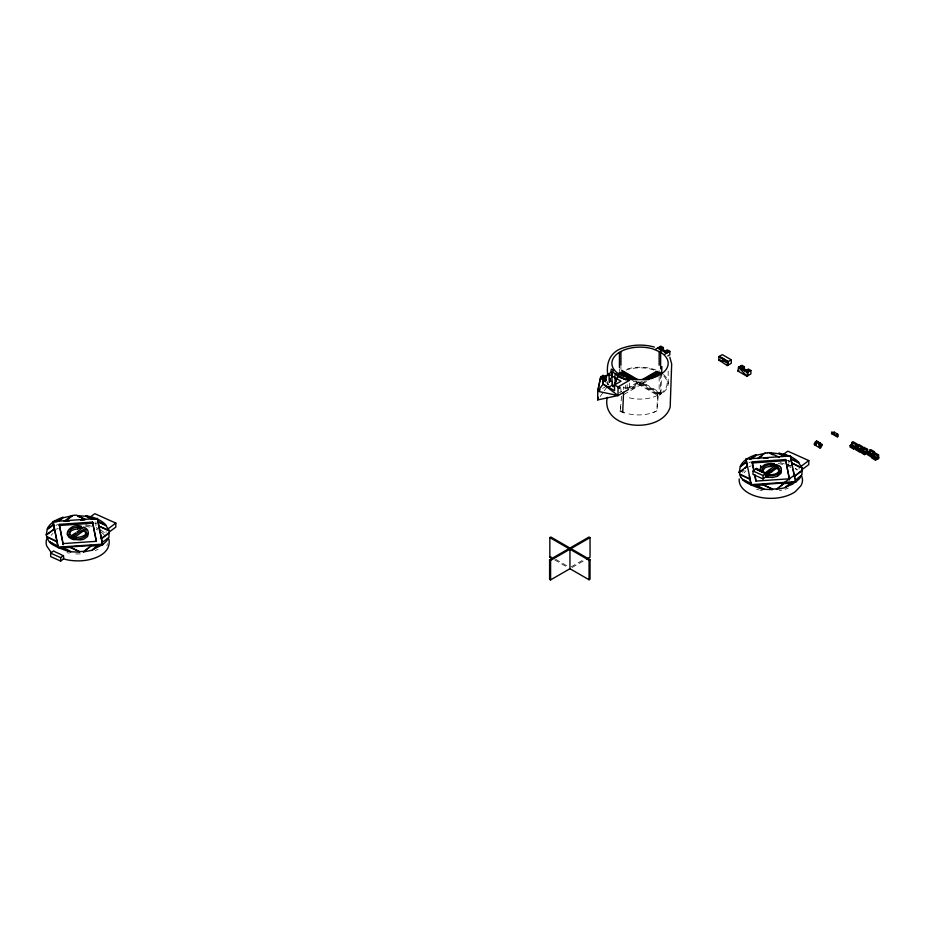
<?xml version="1.0" encoding="UTF-8"?>
<svg xmlns="http://www.w3.org/2000/svg" width="925" height="925" viewBox="0 0 925 925"><rect width="100%" height="100%" fill="white"/><g stroke="black" fill="none" stroke-linecap="round" stroke-linejoin="round"><path stroke-width="0.69" stroke-dasharray="4.62 3.47" d="M607.644 384.337L607.737 381.47M660.866 393.564L661.572 375.157M623.681 389.517L623.797 386.696M657.594 394.478L656.843 410.978L652.853 412.666A28.143 16.245 0 0 1 625.751 413.163M621.577 396.258L620.201 411.001L620.814 406.722M640.031 383.47L659.143 394.501L658.346 394.906L656.843 410.978L652.853 412.666M600.198 396.443L603.516 391.83M604.349 390.674L607.679 386.049M660.577 393.611L661.433 393.056A27.079 15.633 0 0 0 662.427 374.683M660.635 374.394L660.635 394.501L659.93 394.963L659.143 395.357L640.031 384.337L630.075 390.084M660.635 394.501L641.522 383.47L641.522 382.615L661.329 394.038L662.265 393.426A28.143 16.245 0 0 0 663.306 374.336M602.649 388.442L605.112 387.02M623.381 387.494L625.658 388.269L627.15 387.402L629.647 388.847L629.647 383.1M619.461 392.755L621.808 391.402M626.503 388.697L637.048 382.615L637.048 383.47L633.359 381.343M627.798 388.812L638.539 382.615L638.539 383.47L630.179 388.292M642.424 381.227L640.031 382.615L637.649 381.227M630.48 388.986L643.916 381.227M645.107 381.401L641.522 383.47L638.539 383.47L634.712 381.262M623.855 394.536L640.031 385.193L657.594 395.333L658.346 394.906M646.54 381.435L643.014 383.47L643.014 382.615L661.329 393.183L661.329 394.038M571.141 566.886L584.276 559.301M572.136 567.464L584.08 560.573M657.594 395.333L656.634 395.831A27.079 15.633 0 0 1 627.74 397.403M56.171 529.285L58.206 528.302M95.217 550.653L98.073 549.288M749.157 466.755L751.192 465.784M779.96 462.604L790.424 465.738M99.507 529.262A31.612 18.246 0 0 0 96.443 527.805L96.882 528.002M89.494 525.597L85.713 524.891L91.887 526.256M85.181 526.071L90.951 527.342M66.982 552.722L69.329 553.162M655.848 370.035L652.807 368.994A28.143 16.245 0 0 0 625.705 369.491M653.79 370.035L652.333 369.538A27.079 15.633 0 0 0 626.248 370.012M786.689 460.234L789.43 461.24M788.25 464.824L789.013 465.113M94.558 523.076L96.362 523.735M786.608 464.223L792.494 466.732L789.314 465.217M636.157 381.227L638.539 382.615M555.624 559.301L567.557 566.204M554.618 559.879L567.753 567.464M100.559 529.898L104.571 532.777A31.612 18.246 0 0 0 102.236 530.938M606.8 382.904L608.823 384.881L606.823 382.811M606.973 382.938L608.823 384.881L607.112 382.973M799.061 468.223L799.061 469.044M788.909 460.615L788.909 463.298M668.162 371.052L668.162 383.979M659.687 392.235L659.687 393.09M659.143 370.717L659.143 371.584M659.143 376.637L659.143 395.357M657.097 394.189L657.097 395.044M640.031 381.748L640.031 385.193M627.15 384.534L627.15 387.402M625.658 385.401L625.658 388.269M620.929 366.589L620.929 369.341M620.929 388.997L620.929 391.749M619.438 368.832L619.438 371.584M106.074 531.563L106.074 532.407M95.922 521.804L95.922 525.816M96.188 529.227A29.554 17.055 0 0 1 98.062 530.152M100.605 531.713A29.554 17.055 0 0 1 104.583 535.321M51.153 535.355A29.508 16.997 -0.2 0 1 52.956 533.482M107.335 543.657A29.508 17.032 -0.2 0 1 106.861 545.785M80.336 553.867A29.565 17.066 0 0 1 77.85 553.936A29.45 17.078 0 0 1 75.376 553.89M55.928 525.469A29.531 17.008 -0.2 0 1 57.662 524.452M744.093 472.814A29.554 17.066 0 0 1 745.874 470.941M778.179 463.541A29.554 17.066 0 0 1 785.071 465.113M788.204 466.269A29.554 17.066 0 0 1 791.072 467.634M742.185 472.293A31.658 18.28 0 0 1 744.105 470.282M788.204 488.123A29.542 17.066 0 0 1 785.071 489.279M781.718 490.192A29.542 17.066 0 0 1 779.382 490.655M762.304 490.666A29.542 17.066 0 0 1 759.968 490.192M758.824 489.915A29.542 17.066 0 0 1 756.604 489.279M748.868 462.916A29.542 17.066 0 0 1 750.603 461.899M788.192 460.523A29.542 17.066 0 0 1 790.135 461.413M797.015 469.831L795.222 468.42A31.658 18.28 0 0 1 797.558 470.27L795.222 468.397L797.153 469.935"/><path stroke-width="1.39" d="M607.193 397.264C600.822 430.807 661.953 434.415 670.174 407.035L671.677 363.941L669.816 357.177M607.945 375.723C605.493 362.519 610.778 351.165 623.924 347.638C633.729 344.424 644.482 344.297 654.403 347.083M661.572 375.157L661.895 366.658M624.236 412.642L622.71 412.122L623.554 392.339M604.765 378.475L606.153 376.059L606.153 380.083L602.672 382.094C602.58 381.99 605.1 376.51 604.661 379.435C600.533 381.32 598.845 373.295 603.62 377.816M628.48 389.517L618.016 395.553L597.712 399.912L598.059 397.126M600.163 380.406L600.822 377.712M614.732 377.897L615.287 373.665L619.103 377.076L629.139 380.522M745.4 371.63L745.4 370.763L748.394 369.04L750.88 370.486L750.88 373.931L746.903 376.221L737.942 371.052L738.508 367.283L741.919 365.306L744.405 366.751L744.405 369.04L746.394 370.197M747.469 372.451L746.903 376.221L738.508 367.283L747.469 372.451L750.88 370.486M609.24 382.245L609.656 379.608M610.916 371.711L611.332 369.075L613.818 370.52L602.672 378.071L602.672 383.817L614.558 390.685L614.558 384.939L621.022 381.204L609.136 374.336L602.672 378.071L603.123 384.083L597.712 391.298L597.712 399.912M762.293 471.264L764.836 467.934A8.556 4.937 0 0 1 768.525 466.709L772.884 465.749A4.394 2.532 0 0 1 774.526 465.691A10.672 6.163 0 0 0 773.242 465.472M600.522 377.62L597.712 391.298L618.016 395.553L618.016 386.939L629.647 380.221L627.15 378.788L625.658 379.655L617.692 376.267L613.83 386.685M600.822 376.602L597.712 391.298L600.175 389.864M609.425 382.233L610.327 378.267M614.142 386.592L616.362 380.14M68.115 531.493L67.652 532.222A10.707 6.186 0 0 0 67.248 534.511L68.993 537.39L72.081 539.171L72.081 537.448C75.318 535.008 89.864 522.579 85.169 534.812C81.735 537.437 77.006 537.506 72.878 537.702C80.325 542.605 95.714 532.141 83.608 527.077L76.995 531.91M781.243 470.166L781.024 473.23L777.647 476.167M102.652 544.721L92.384 549.623L98.709 544.998L102.652 544.721L106.491 541.183L108.491 537.83L102.189 542.443L102.652 544.721L97.437 518.509L53.037 521.515L57.789 546.051L49.788 541.807C50.123 546.49 87.32 558.076 62.148 547.461L58.252 547.727L57.789 545.472M53.037 522.093L56.98 521.827L63.305 517.202C56.922 519.191 50.066 522.59 47.187 528.996L53.5 524.371M795.639 482.203L790.424 455.99L746.024 458.997L751.239 484.631L795.639 481.624L792.505 484.203L785.371 487.093L791.696 482.468L795.639 482.203L799.478 478.664L801.489 475.311L795.176 480.491M75.041 533.332L75.804 532.777M90.546 516.844L94.801 513.676L115.81 523.099L115.81 527.111L109.774 531.609M50.667 553.15L53.662 550.93C57.57 553.948 69.34 555.497 60.668 561.082L50.667 556.596L50.667 553.15L60.668 557.636L63.617 555.451M744.995 468.247L747.331 465.98L739.237 472.444L742.694 469.923M753.043 471.01L756.488 468.443L766.062 473.242L766.062 476.687L763.044 478.93L753.043 474.456L753.043 471.01L763.044 475.485L766.062 473.242L761.032 471.426M783.533 454.314L787.788 451.157L808.797 460.569L808.797 464.593L802.761 469.079M800.148 467.009L808.797 460.569M108.237 528.73L115.81 523.099M73.364 534.558L74.786 533.528M765.484 472.675L776.595 464.547L779.683 466.327M772.017 471.565L767.126 475.138M776.168 468.536L776.907 467.992C776.144 464.523 779.81 468.223 779.37 469.935A8.498 4.914 0 0 1 778.653 471.738L776.873 473.23A8.568 4.949 0 0 1 773.15 474.49L769.924 474.907A6.579 3.792 0 0 1 767.519 475.242L765.865 475.172L767.103 475.277M53.5 524.949L47.187 529.574L46.25 534.974L54.321 529.088L47.406 534.13M58.391 521.365L63.305 517.78L73.861 515.271L76.613 515.179L85.065 519.122M73.676 534.338L71.768 535.725L70.728 534.997A8.498 4.914 0 0 1 69.479 533.297C68.97 527.146 77.284 527.423 81.539 526.498C74.023 522.533 60.483 532.869 72.081 537.448M83.909 528.799L83.909 530.522L74.139 537.668M97.287 546.606L92.384 550.19L83.481 551.936L91.54 545.472L83.481 551.936M106.537 539.842L108.942 537.402L109.011 530.291L98.744 526.071L97.888 521.318L105.912 525.007C100.733 519.376 93.067 516.925 85.713 515.699L93.622 519.353L97.437 518.509M746.024 458.997L746.487 461.853L740.173 466.466C743.029 460.06 749.921 456.661 756.292 454.672L749.967 459.297M746.487 461.853L740.173 467.044L739.237 472.444M751.378 458.835L756.292 455.25L767.947 452.707M765.067 474.918L776.907 466.269M789.291 484.792L785.371 487.672L776.468 489.406L784.527 482.954L776.468 489.406M790.274 484.076L791.696 482.468M797.57 478.745L801.929 474.872L801.998 467.761L791.731 462.974L799.905 467.356M64.137 521.342L72.185 515.456M65.12 521.203L72.185 516.034M102.004 542.096L101.357 538.315L109.439 532.407M101.357 538.893L109.439 532.985M758.107 458.106L765.172 452.938M758.107 458.673L762.027 455.817M769.623 469.646C765.137 477.716 758.778 469.38 764.836 466.212A8.568 4.949 0 0 1 768.513 464.974L772.884 464.026A4.394 2.532 0 0 1 774.526 463.968A10.672 6.163 0 0 0 770.594 463.587L767.958 463.818A10.603 6.128 0 0 0 764.385 464.847L760.639 467.969A10.718 6.186 0 0 0 760.223 470.258L760.431 471.022M771.647 471.831L776.907 467.992L779.312 470.883M784.527 482.376L794.344 475.219M802.426 469.888L794.344 476.363L802.426 470.467M785.579 460.685L752.222 462.974L752.222 461.818L785.626 459.552L785.626 460.708M618.64 373.885L619.484 372.474L632.573 380.025M69.329 534.407C69.317 530.106 74.717 529.262 77.966 528.869A4.475 2.578 0 0 1 79.365 528.372L81.539 528.221M655.409 349.326L660.878 346.158L663.364 347.592L663.364 349.893L665.364 351.049M663.364 347.592L660.381 349.326L660.381 350.182L662.369 349.037M624.213 376.799L618.929 374.116A28.143 16.245 0 0 1 617.796 353.408L622.791 350.529A28.143 16.245 0 0 1 652.807 348.887L659.895 351.905L663.364 349.893M664.37 351.616L667.353 349.893L669.839 351.327L669.839 354.772L667.85 355.928M664.867 354.206L669.839 351.327M608.615 387.251L612.639 384.927M642.378 379.528L656.449 371.411M643.546 379.712L657.941 371.411M644.806 379.851L657.941 372.266M646.24 379.886L659.433 372.266M647.939 379.77L660.6 372.463L660.6 373.318L651.223 378.73M731.305 359.825L727.327 362.126L718.91 360.091L727.327 365.572L731.305 363.271L731.305 359.825L722.356 354.657L718.864 356.668L718.864 360.114L720.853 360.681M744.405 366.751L741.422 368.474L741.422 369.329L743.411 368.185L742.417 367.607L742.417 369.04M737.942 371.052L738.936 370.486M744.405 369.04L743.411 369.618L743.411 367.317L740.925 365.884M552.237 558.503L549.843 557.127L549.843 537.598L550.837 537.02L569.95 548.051L589.052 537.02L590.046 537.598L590.046 557.127L586.462 559.186M549.843 557.127L550.837 556.549M590.046 537.598L570.945 548.629L590.046 559.648L590.046 579.177L589.052 579.755L569.95 568.725L550.595 579.906L549.6 579.327L549.6 559.798L568.956 548.629L549.843 537.598M549.6 559.798L550.595 560.377L569.95 549.196L589.052 560.226L590.046 559.648M815.399 444.058L815.399 441.768L816.648 441.052L820.325 443.167L820.082 448.024L821.076 447.446L821.076 446.185L820.082 445.607M831.61 432.391L833.101 432.68L833.101 433.941L831.61 433.652L831.61 432.391L837.784 436.646L837.784 434.23L834.096 432.102L832.604 432.969M814.405 444.752L814.405 443.491L815.399 442.913L816.393 443.491L814.405 444.752L820.082 448.024M815.399 441.768L819.087 443.884L820.325 443.167M836.281 435.097L837.784 434.23M819.087 443.884L819.087 446.185L822.071 444.462L822.071 445.723M836.79 436.068L837.784 435.374L836.79 434.808L836.79 436.068L837.784 436.646M821.076 446.185L819.087 446.185M852.018 442.381L853.104 441.745L856.793 443.873L856.793 446.174L854.203 447.665L850.526 445.26L850.029 446.983L853.706 449.099L855.694 447.954L855.694 444.509L852.018 442.381L852.018 445.827M852.607 444.913L851.52 445.538L851.52 444.393L852.607 443.757M850.526 445.538L852.018 444.682M855.694 444.509L856.793 443.873M857.648 448.556L857.648 445.11L858.747 444.474L862.424 446.602L862.424 448.903L859.845 450.394L855.694 447.954M850.029 445.538L854.203 447.665M857.648 447.411L856.157 448.267L856.192 447.087L857.29 446.463L857.29 447.608M858.4 447.723L857.302 448.359L857.302 447.203L861.684 449.735L861.684 450.88L859.348 451.828L855.66 449.7L856.157 447.978L859.845 450.394M857.302 447.203L858.4 446.578M863.765 452.441L861.314 451.03L861.337 447.238L862.424 446.602M862.805 451.319L862.805 447.873L863.892 447.238L867.581 449.365L867.581 451.654L864.991 453.158L861.314 450.741M855.66 448.267L859.845 450.105M861.684 449.735L862.424 448.903M862.054 450.88L862.054 449.735L863.152 449.099M861.314 451.03L863.892 449.538M862.805 447.873L866.482 449.989L867.581 449.365M868.228 453.181L864.493 454.591L860.817 452.464L860.817 451.03L864.991 452.868M869.997 451.481L868.899 452.105L868.899 453.262L869.65 453.689L869.65 450.244L870.737 449.608L874.426 451.735L874.426 454.036L871.836 455.528L869.384 454.106M862.054 449.735L867.13 452.66L868.228 452.036L867.581 451.654M869.65 450.244L873.327 452.371L873.327 455.817L871.338 456.962L867.662 454.834L868.159 453.111L871.836 455.528M870.737 451.909L868.159 453.4L868.228 452.036M873.327 452.371L874.426 451.735M873.778 456.869L873.778 453.423L874.865 452.788L878.553 454.915L878.553 457.216L875.963 458.708L872.287 456.291L871.789 458.014L875.466 460.141L878.75 458.476L878.553 457.216M867.662 453.4L871.836 455.239M873.582 456.753L873.582 455.609L874.668 454.973M872.287 456.291L874.865 455.088M873.778 453.423L877.455 455.551L878.553 454.915M871.789 456.58L875.963 458.418M873.582 455.609L877.652 457.956L878.75 457.332M777.428 474.548L772.398 475.808L766.79 475.277M777.647 474.444L781.024 471.507L781.243 468.443M777.428 476.271L772.398 477.531L765.865 476.895L766.478 476.976A2.451 1.411 0 0 0 767.415 476.976A6.579 3.792 0 0 0 768.34 476.918M83.481 551.358L79.585 551.624L69.34 546.976L79.585 551.624M772.572 489.105L762.327 484.457L772.572 489.105L776.468 488.839M74.428 539.506L72.878 539.425L80.718 539.899A10.614 6.128 0 0 0 84.291 538.87L87.574 536.477L88.395 533.262M747.308 466.558L746.487 462.431M749.285 475.6L749.944 478.803L739.711 474.201L739.237 471.877M750.776 482.954L751.239 485.209L755.135 484.943C781.07 495.869 743.469 484.099 742.775 479.289L750.788 483.521L749.944 479.416L739.711 474.201M56.888 541.333L46.724 536.72L46.25 534.569M59.235 525.493L92.639 523.226L92.639 522.082L59.235 524.348L62.264 540.454M785.626 459.552L789.441 479.948L789.441 478.792L756.118 481.069L754.823 474.652M59.235 524.348L63.131 543.588L96.454 541.322L92.546 522.058L96.235 541.403M764.062 458.349L768.224 458.072M65.525 521.249L69.687 520.96M80.787 520.22L84.95 519.931M762.327 484.457L784.527 482.954M755.135 485.509L762.327 485.024M784.527 483.532L791.696 483.047M53.037 521.515L58.252 547.149L102.652 544.154M69.34 546.976L91.54 545.472M69.34 547.554L62.148 547.461M91.54 546.051L98.709 545.565M769.82 466.558L770.664 466.524L770.664 464.801M767.461 452.73L769.6 452.649L779.324 457.32M769.6 452.649L778.7 453.747L783.487 455.967M772.572 489.672L763.16 489.186L756.962 486.353M79.585 552.202L70.173 551.705L65.212 549.438M77.827 515.699L85.713 516.277L91.702 519.041M77.654 529.042L77.677 527.331M718.864 360.114L727.327 362.126L727.327 365.572L727.825 361.837L722.749 358.333M784.689 455.944L778.7 453.181C786.042 454.395 793.719 456.858 798.888 462.488L790.875 458.788L790.424 455.99M786.077 454.857L783.995 454.302M63.617 558.897L66.207 559.602A31.785 18.35 0 0 0 77.862 560.874C90.361 561.105 111.775 555.335 108.942 539.159M657.467 348.135L660.97 349.662M755.632 469.079L765.634 473.565L765.634 477.011M620.201 411.001L622.71 412.122M749.944 479.416L749.944 478.803M46.724 536.72L56.957 541.934M52.274 543.518L49.21 541.773L46.747 537.413M747.735 482.133L742.775 479.867L740.578 476.768M790.875 458.788L798.888 463.067L801.998 467.761M97.888 521.897L105.912 525.585L109.011 530.291M769.6 453.227L773.08 454.846M77.769 516.289L80.093 517.376M81.331 517.954L83.817 519.11M101.172 527.204L107.959 530.372M723.466 358.831L718.864 356.668L727.327 362.126M785.533 459.528L789.441 478.792M756.06 468.755L761.853 471.877M659.895 351.905L661.144 352.622A28.143 16.245 0 0 1 662.265 373.33L657.282 376.209A28.143 16.245 0 0 1 627.254 377.839M619.484 373.33L628.433 378.498M749.886 371.052L747.4 369.618L747.4 370.486M738.936 367.04L747.897 372.208L747.897 375.654M719.361 356.379L728.322 361.548L728.322 364.993M857.648 445.11L861.337 447.238M868.899 452.105L874.067 455.1M851.52 444.393L856.192 447.087M872.287 456.58L874.738 458.002M831.61 433.652L837.287 436.935M850.526 445.26L854.203 447.376M659.883 346.736L662.369 348.17L662.369 350.471M668.844 351.905L666.358 350.471L666.358 351.327M657.895 347.881L666.856 353.049M819.619 443.052L822.071 444.462M820.325 443.746L816.648 441.052M814.405 443.491L816.393 444.752M621.727 370.312L637.695 379.539M622.12 371.411L636.458 379.678M622.12 372.266L635.255 379.851M620.629 372.266L633.764 379.851M612.061 377.227L611.83 371.665L625.658 379.655M603.065 375.238L606.522 377.227M602.325 375.666L604.626 376.995M611.518 381.458L609.136 380.083L609.136 374.336M604.06 378.88L600.603 376.88M604.765 379.285L606.153 380.083M614.558 384.939L618.016 386.939M83.909 530.522L86.36 533.563A8.579 4.949 0 0 1 86.037 535.402M602.348 378.094L600.753 376.961L605.794 381.909M663.78 351.28L666.428 353.304M603.123 384.083L618.016 395.553M51.129 552.398L46.747 546.028A31.785 18.35 0 0 1 46.643 539.113M740.728 477.115L739.711 474.779M801.929 476.641L802.426 478.919A31.67 18.292 0 0 1 800.946 485.717L795.234 491.718A31.67 18.292 0 0 1 762.952 497.789A31.67 18.292 0 0 1 739.711 483.509L739.237 481.231A31.67 18.292 0 0 1 739.214 478.93M790.875 459.367L792.378 466.177M793.037 469.38L794.772 478.502M755.898 481.139L754.823 475.797M98.744 525.504L101.357 538.315M62.484 541.53L63.131 544.732L63.131 543.588M752.222 461.818L754.176 471.449M752.222 462.974L753.517 469.391M611.622 375.781L612.72 386.627M611.83 371.665L612.269 377.053M612.292 382.788L612.408 385.575M60.668 557.636L60.668 561.082M877.652 457.956L877.652 459.112M877.455 455.551L877.455 458.997M875.466 458.708L875.466 460.141M871.338 455.528L871.338 456.962M867.13 452.66L867.13 453.817M866.482 449.989L866.482 453.435M864.493 453.158L864.493 454.591M859.348 450.394L859.348 451.828M853.706 447.665L853.706 449.099M834.096 432.102L834.096 433.374M832.107 432.102L832.107 433.374M763.044 475.485L763.044 478.93M760.628 465.576L760.628 471.322M660.635 352.333L660.635 368.832M659.143 351.477L659.143 365.225M620.929 351.477L620.929 365.225M619.438 352.333L619.438 367.456M615.079 377.77L615.079 383.517M589.052 560.226L589.052 579.755M569.95 549.196L569.95 568.725M550.595 560.377L550.595 579.906M77.688 527.805A10.707 6.186 0 0 1 81.631 528.187M760.338 470.443A10.718 6.186 0 0 1 760.639 469.692M779.706 466.339A10.672 6.163 0 0 1 781.267 468.466M619.276 388.095C620.166 389.714 620.502 385.76 619.276 388.095M776.595 465.969L775.069 464.674L776.607 465.98M758.616 470.27L756.488 468.443L758.616 470.282"/></g></svg>
